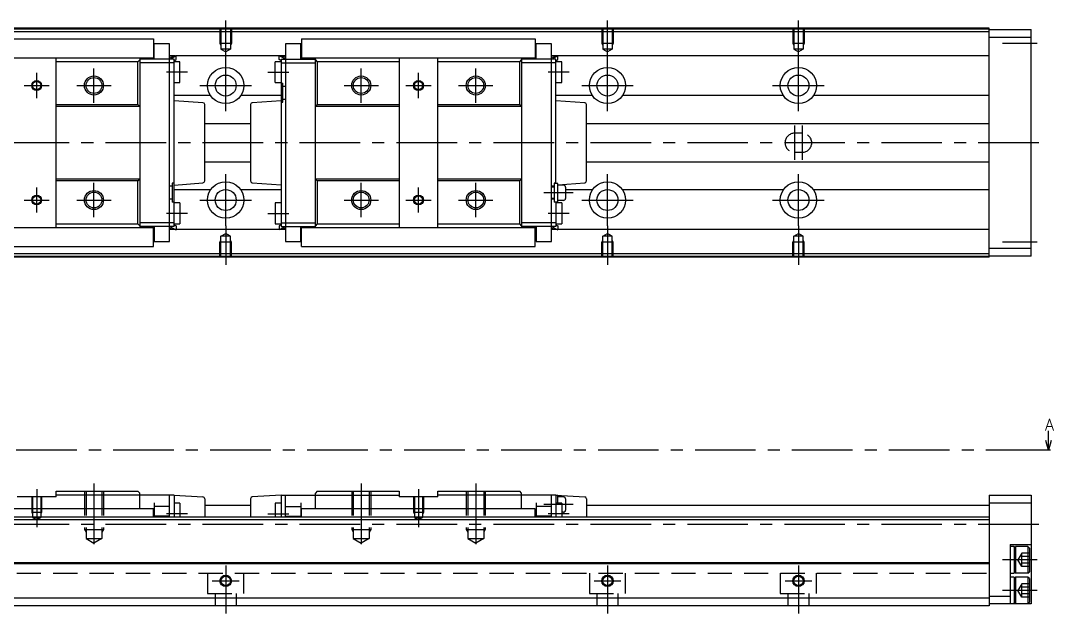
# Model space of a CAD drawing. Extents: x -2 to 802, y -8 to 278.
# Drawn here: x 531.1 to 801.5, y 7 to 162.3 of the extents above; entities that cross this region are included whole.
import ezdxf

# ---------------------------------------------------------------- set-up
doc = ezdxf.new("R2010")
doc.units = 0
doc.header["$LTSCALE"] = 0.5
doc.linetypes.add('CENTER', pattern=[50.8, 31.75, -6.35, 6.35, -6.35])
doc.linetypes.add('DASHED', pattern=[19.05, 12.7, -6.35])
for name, color, linetype in [('MSM_CENTER', 1, 'CENTER'), ('MSM_CONTINUOUS', 7, 'CONTINUOUS'), ('MSM_DASHED', 4, 'DASHED'), ('MSM_NARROW', 5, 'CONTINUOUS'), ('MSM_PART_NUMBER', 7, 'CONTINUOUS')]:
    doc.layers.add(name, color=color, linetype=linetype)
doc.styles.get("Standard").update_dxf_attribs({"font": 'txt.shx', "height": 3, "bigfont": 'bigfont.shx'})

msp = doc.modelspace()

# ---------------------------------------------------------------- linework, layer by layer
at = {"layer": 'MSM_CENTER'}
for p, q in [((584.76, 152.09), (584.76, 162.3)), ((684.76, 152.09), (684.76, 162.3)), ((734.76, 152.09), (734.76, 162.3)), ((797.26, 156.3), (788.26, 156.3)), ((584.76, 138.55), (584.76, 152.05)), ((684.76, 138.55), (684.76, 152.05)), ((734.76, 138.55), (734.76, 152.05)), ((550.26, 140.8), (550.26, 149.8)), ((574.76, 148.8), (569.26, 148.8)), ((595.76, 148.8), (601.26, 148.8)), ((620.26, 140.8), (620.26, 149.8)), ((650.26, 140.8), (650.26, 149.8)), ((674.76, 148.8), (669.26, 148.8)), ((535.26, 142), (535.26, 148.6)), ((635.26, 142), (635.26, 148.6)), ((531.96, 145.3), (538.56, 145.3)), ((545.76, 145.3), (554.76, 145.3)), ((578.01, 145.3), (591.51, 145.3)), ((615.76, 145.3), (624.76, 145.3)), ((631.96, 145.3), (638.56, 145.3)), ((645.76, 145.3), (654.76, 145.3)), ((678.01, 145.3), (691.51, 145.3)), ((728.01, 145.3), (741.51, 145.3)), ((733.76, 134.8), (733.76, 125.8)), ((735.76, 134.8), (735.76, 125.8)), ((797.76, 130.3), (196.26, 130.3)), ((584.76, 108.55), (584.76, 122.05)), ((684.76, 108.55), (684.76, 122.05)), ((734.76, 108.55), (734.76, 122.05)), ((550.26, 110.8), (550.26, 119.8)), ((620.26, 110.8), (620.26, 119.8)), ((650.26, 110.8), (650.26, 119.8)), ((535.26, 112), (535.26, 118.6)), ((635.26, 112), (635.26, 118.6)), ((675.76, 117.2), (668.06, 117.2)), ((531.96, 115.3), (538.56, 115.3)), ((545.76, 115.3), (554.76, 115.3)), ((578.01, 115.3), (591.51, 115.3)), ((615.76, 115.3), (624.76, 115.3)), ((631.96, 115.3), (638.56, 115.3)), ((645.76, 115.3), (654.76, 115.3)), ((678.01, 115.3), (691.51, 115.3)), ((728.01, 115.3), (741.51, 115.3)), ((574.76, 111.8), (569.26, 111.8)), ((595.76, 111.8), (601.26, 111.8)), ((674.76, 111.8), (669.26, 111.8)), ((584.76, 108.51), (584.76, 98.3)), ((684.76, 108.51), (684.76, 98.3)), ((734.76, 108.51), (734.76, 98.3)), ((797.26, 104.3), (788.26, 104.3)), ((799.76, 49.8), (188.76, 49.8)), ((550.26, 41), (550.26, 23.41)), ((620.26, 41), (620.26, 23.41)), ((650.26, 41), (650.26, 23.41)), ((535.26, 39.5), (535.26, 29.54)), ((635.26, 39.5), (635.26, 29.54)), ((675.76, 35.5), (668.06, 35.5)), ((574.76, 33.1), (569.26, 33.1)), ((595.76, 33.1), (601.26, 33.1)), ((674.76, 33.1), (669.26, 33.1)), ((797.76, 30.3), (196.26, 30.3)), ((584.76, 19.5), (584.76, 7)), ((684.76, 19.5), (684.76, 7)), ((734.76, 19.5), (734.76, 7)), ((797.26, 21), (788.26, 21)), ((581.26, 15.5), (588.26, 15.5)), ((681.26, 15.5), (688.26, 15.5)), ((731.26, 15.5), (738.26, 15.5)), ((797.26, 13), (788.26, 13))]:
    msp.add_line(p, q, dxfattribs=at)
at = {"layer": 'MSM_CONTINUOUS'}
for p, q in [((784.76, 160.3), (234.76, 160.3)), ((784.76, 160.1), (234.76, 160.1)), ((784.76, 100.3), (784.76, 160.3)), ((784.76, 160), (795.76, 160)), ((795.76, 100.6), (795.76, 160)), ((784.76, 159.4), (234.76, 159.4)), ((504.66, 157.52), (565.86, 157.52)), ((565.86, 157.52), (565.86, 152.55)), ((604.66, 157.52), (665.86, 157.52)), ((604.66, 157.52), (604.66, 152.55)), ((665.86, 157.52), (665.86, 152.55)), ((784.76, 158), (795.76, 158)), ((570.06, 156.2), (566.06, 156.2)), ((566.06, 152.25), (566.06, 156.2)), ((570.06, 104.4), (570.06, 156.2)), ((604.46, 156.2), (600.46, 156.2)), ((600.46, 156.2), (600.46, 104.4)), ((604.46, 152.25), (604.46, 156.2)), ((670.06, 156.2), (666.06, 156.2)), ((666.06, 152.25), (666.06, 156.2)), ((670.06, 104.4), (670.06, 156.2)), ((504.46, 152.55), (566.06, 152.55)), ((540.36, 108.05), (540.36, 152.55)), ((561.76, 151.55), (540.36, 151.55)), ((561.76, 151.55), (562.26, 152.05)), ((561.76, 140.3), (561.76, 151.55)), ((562.26, 152.55), (562.26, 108.05)), ((571.26, 152.25), (562.26, 152.25)), ((570.06, 152.25), (571.76, 153.1)), ((570.06, 152.68), (571.56, 153.05)), ((571.66, 153.05), (570.06, 153.05)), ((571.26, 108.35), (571.26, 152.25)), ((571.26, 151.8), (571.76, 152.1)), ((572.76, 151.55), (571.26, 151.55)), ((571.76, 152.1), (571.76, 153.1)), ((598.76, 153.05), (571.76, 153.05)), ((572.76, 146.05), (572.76, 151.55)), ((597.76, 146.05), (597.76, 151.55)), ((599.26, 151.55), (597.76, 151.55)), ((600.46, 152.25), (598.76, 153.1)), ((598.76, 152.1), (598.76, 153.1)), ((599.26, 151.8), (598.76, 152.1)), ((600.46, 153.05), (598.86, 153.05)), ((600.46, 152.68), (598.96, 153.05)), ((599.26, 152.25), (608.26, 152.25)), ((599.26, 152.25), (599.26, 108.35)), ((604.46, 152.55), (666.06, 152.55)), ((608.26, 108.05), (608.26, 152.55)), ((608.26, 152.05), (608.76, 151.55)), ((608.76, 151.55), (608.76, 140.3)), ((630.16, 151.55), (608.76, 151.55)), ((630.16, 152.55), (630.16, 108.05)), ((640.36, 108.05), (640.36, 152.55)), ((661.76, 151.55), (640.36, 151.55)), ((661.76, 151.55), (662.26, 152.05)), ((661.76, 140.3), (661.76, 151.55)), ((662.26, 152.55), (662.26, 108.05)), ((671.26, 152.25), (662.26, 152.25)), ((670.06, 152.25), (671.76, 153.1)), ((671.66, 153.05), (670.06, 153.05)), ((670.06, 152.68), (671.56, 153.05)), ((671.26, 119.6), (671.26, 152.25)), ((671.26, 151.8), (671.76, 152.1)), ((672.76, 151.55), (671.26, 151.55)), ((671.76, 152.1), (671.76, 153.1)), ((784.76, 153.05), (671.76, 153.05)), ((672.76, 146.05), (672.76, 151.55)), ((571.26, 151.25), (562.26, 151.25)), ((599.26, 151.25), (608.26, 151.25)), ((671.26, 151.25), (662.26, 151.25)), ((571.26, 146.05), (572.76, 146.05)), ((597.76, 146.05), (599.26, 146.05)), ((599.26, 145.9), (599.76, 145.9)), ((599.76, 140.9), (599.76, 145.9)), ((599.76, 145.1), (600.46, 145.1)), ((671.26, 146.05), (672.76, 146.05)), ((580.81, 142.66), (571.26, 142.66)), ((578.79, 140.8), (571.26, 141.3)), ((599.26, 142.66), (588.71, 142.66)), ((599.26, 141.3), (591.73, 140.8)), ((599.26, 140.9), (599.76, 140.9)), ((599.76, 141.7), (600.46, 141.7)), ((680.81, 142.66), (671.26, 142.66)), ((678.79, 140.8), (671.26, 141.3)), ((730.81, 142.66), (688.71, 142.66)), ((784.76, 142.66), (738.71, 142.66)), ((540.36, 140.3), (561.76, 140.3)), ((562.26, 139.8), (540.36, 139.8)), ((562.26, 139.8), (561.76, 140.3)), ((579.26, 120.3), (579.26, 140.3)), ((591.26, 140.3), (591.26, 120.3)), ((608.76, 140.3), (608.26, 139.8)), ((630.16, 139.8), (608.26, 139.8)), ((608.76, 140.3), (630.16, 140.3)), ((640.36, 140.3), (661.76, 140.3)), ((662.26, 139.8), (640.36, 139.8)), ((662.26, 139.8), (661.76, 140.3)), ((679.26, 120.3), (679.26, 140.3)), ((591.26, 135.3), (579.26, 135.3)), ((784.76, 135.3), (679.26, 135.3)), ((579.26, 125.3), (591.26, 125.3)), ((679.26, 125.3), (784.76, 125.3)), ((562.26, 120.8), (540.36, 120.8)), ((561.76, 120.3), (540.36, 120.3)), ((561.76, 120.3), (562.26, 120.8)), ((561.76, 109.05), (561.76, 120.3)), ((571.26, 119.7), (570.76, 119.7)), ((570.76, 119.7), (570.76, 114.7)), ((571.26, 119.23), (578.8, 119.8)), ((591.73, 119.8), (599.26, 119.3)), ((608.26, 120.8), (608.76, 120.3)), ((630.16, 120.8), (608.26, 120.8)), ((630.16, 120.3), (608.76, 120.3)), ((608.76, 120.3), (608.76, 109.05)), ((662.26, 120.8), (640.36, 120.8)), ((661.76, 120.3), (640.36, 120.3)), ((661.76, 120.3), (662.26, 120.8)), ((661.76, 109.05), (661.76, 120.3)), ((671.26, 119.7), (670.76, 119.7)), ((670.76, 119.7), (670.76, 114.7)), ((671.76, 119.6), (670.76, 119.6)), ((671.76, 119.27), (678.8, 119.8)), ((671.76, 114.8), (671.76, 119.6)), ((673.26, 119.2), (671.76, 119.2)), ((570.76, 118.9), (570.06, 118.9)), ((580.81, 117.94), (571.26, 117.94)), ((599.26, 117.94), (588.71, 117.94)), ((670.76, 118.9), (670.06, 118.9)), ((670.76, 118.7), (670.06, 118.7)), ((673.76, 118.7), (673.76, 115.7)), ((680.81, 117.94), (673.76, 117.94)), ((730.81, 117.94), (688.71, 117.94)), ((784.76, 117.94), (738.71, 117.94)), ((570.76, 115.5), (570.06, 115.5)), ((571.26, 114.7), (570.76, 114.7)), ((572.76, 114.55), (571.26, 114.55)), ((572.76, 114.55), (572.76, 109.05)), ((597.76, 114.55), (597.76, 109.05)), ((599.26, 114.55), (597.76, 114.55)), ((670.76, 115.7), (670.06, 115.7)), ((670.76, 115.5), (670.06, 115.5)), ((670.76, 114.8), (671.76, 114.8)), ((671.26, 114.7), (670.76, 114.7)), ((671.26, 114.8), (671.26, 108.35)), ((672.76, 114.55), (671.26, 114.55)), ((673.26, 115.2), (671.76, 115.2)), ((672.76, 114.55), (672.76, 109.05)), ((540.36, 109.05), (561.76, 109.05)), ((562.26, 108.55), (561.76, 109.05)), ((571.26, 109.35), (562.26, 109.35)), ((571.26, 108.35), (562.26, 108.35)), ((566.06, 108.35), (566.06, 104.4)), ((570.06, 108.35), (571.76, 107.5)), ((571.26, 109.05), (572.76, 109.05)), ((571.26, 108.8), (571.76, 108.5)), ((571.76, 108.5), (571.76, 107.5)), ((597.76, 109.05), (599.26, 109.05)), ((599.26, 108.8), (598.76, 108.5)), ((598.76, 108.5), (598.76, 107.5)), ((600.46, 108.35), (598.76, 107.5)), ((599.26, 109.35), (608.26, 109.35)), ((599.26, 108.35), (608.26, 108.35)), ((604.46, 104.4), (604.46, 108.35)), ((608.76, 109.05), (608.26, 108.55)), ((608.76, 109.05), (630.16, 109.05)), ((640.36, 109.05), (661.76, 109.05)), ((662.26, 108.55), (661.76, 109.05)), ((671.26, 109.35), (662.26, 109.35)), ((671.26, 108.35), (662.26, 108.35)), ((666.06, 108.35), (666.06, 104.4)), ((670.06, 108.35), (671.76, 107.5)), ((671.26, 109.05), (672.76, 109.05)), ((671.26, 108.8), (671.76, 108.5)), ((671.76, 108.5), (671.76, 107.5)), ((566.06, 108.05), (504.46, 108.05)), ((565.86, 103.08), (565.86, 108.05)), ((566.06, 105.55), (565.86, 105.55)), ((570.06, 107.93), (571.56, 107.55)), ((571.66, 107.55), (570.06, 107.55)), ((598.76, 107.55), (571.76, 107.55)), ((600.46, 107.55), (598.86, 107.55)), ((600.46, 107.93), (598.96, 107.55)), ((666.06, 108.05), (604.46, 108.05)), ((604.66, 105.55), (604.46, 105.55)), ((604.66, 103.08), (604.66, 108.05)), ((665.86, 103.08), (665.86, 108.05)), ((666.06, 105.55), (665.86, 105.55)), ((670.06, 107.93), (671.56, 107.55)), ((671.66, 107.55), (670.06, 107.55)), ((784.76, 107.55), (671.76, 107.55)), ((504.66, 103.08), (565.86, 103.08)), ((566.06, 104.4), (570.06, 104.4)), ((600.46, 104.4), (604.46, 104.4)), ((604.66, 103.08), (665.86, 103.08)), ((666.06, 104.4), (670.06, 104.4)), ((784.76, 101.2), (234.76, 101.2)), ((784.76, 100.5), (234.76, 100.5)), ((784.76, 100.3), (234.76, 100.3)), ((795.76, 102.6), (784.76, 102.6)), ((795.76, 100.6), (784.76, 100.6)), ((800.26, 49.8), (800.26, 54.8)), ((800.26, 49.8), (799.59, 52.3)), ((800.93, 52.3), (800.26, 49.8)), ((800.76, 49.8), (799.76, 49.8)), ((540.36, 39), (561.76, 39)), ((540.36, 37.5), (540.36, 39)), ((571.26, 38), (540.36, 38)), ((562.26, 38.5), (561.76, 39)), ((562.26, 34.4), (562.26, 38.5)), ((570.06, 32.2), (570.06, 38)), ((571.26, 38), (571.26, 32.2)), ((571.26, 38), (578.79, 37.53)), ((599.26, 38), (591.73, 37.53)), ((599.26, 38), (630.16, 38)), ((599.26, 38), (599.26, 32.2)), ((600.46, 32.2), (600.46, 38)), ((608.76, 39), (608.26, 38.5)), ((608.26, 34.4), (608.26, 38.5)), ((608.76, 39), (630.16, 39)), ((630.16, 39), (630.16, 37.5)), ((640.36, 39), (661.76, 39)), ((640.36, 37.5), (640.36, 39)), ((671.26, 38), (640.36, 38)), ((662.26, 38.5), (661.76, 39)), ((662.26, 34.4), (662.26, 38.5)), ((670.06, 32.2), (670.06, 38)), ((671.26, 38), (671.26, 32.2)), ((671.26, 38), (678.79, 37.53)), ((671.76, 37.9), (671.26, 37.9)), ((671.76, 35.85), (671.76, 37.9)), ((784.76, 38), (784.76, 9)), ((784.76, 38), (795.76, 38)), ((795.76, 38), (795.76, 9.5)), ((540.36, 37.5), (530.16, 37.5)), ((566.06, 36), (566.06, 32.2)), ((572.76, 35.85), (571.26, 35.85)), ((572.76, 35.85), (572.76, 32.2)), ((579.26, 37.03), (579.26, 32.2)), ((591.26, 35.3), (579.26, 35.3)), ((591.26, 37.03), (591.26, 32.2)), ((597.76, 35.85), (597.76, 32.2)), ((599.26, 35.85), (597.76, 35.85)), ((604.46, 36), (604.46, 32.2)), ((640.36, 37.5), (630.16, 37.5)), ((666.06, 36), (666.06, 32.2)), ((672.76, 35.85), (671.26, 35.85)), ((673.26, 37.5), (671.76, 37.5)), ((672.76, 35.85), (672.76, 32.2)), ((673.76, 37), (673.76, 34)), ((679.26, 37.03), (679.26, 32.2)), ((784.76, 35.3), (679.26, 35.3)), ((784.76, 36), (795.76, 36)), ((565.86, 34.4), (504.66, 34.4)), ((565.86, 32.2), (565.86, 34.4)), ((566.06, 34.1), (565.86, 34.1)), ((566.06, 33.3), (565.86, 33.3)), ((570.06, 35), (566.06, 35)), ((570.06, 32.5), (566.06, 32.5)), ((600.46, 35), (604.46, 35)), ((600.46, 32.5), (604.46, 32.5)), ((604.66, 34.1), (604.46, 34.1)), ((604.66, 33.3), (604.46, 33.3)), ((665.86, 34.4), (604.66, 34.4)), ((604.66, 32.2), (604.66, 34.4)), ((665.86, 32.2), (665.86, 34.4)), ((666.06, 34.1), (665.86, 34.1)), ((666.06, 33.3), (665.86, 33.3)), ((670.06, 35), (666.06, 35)), ((670.06, 32.5), (666.06, 32.5)), ((673.26, 33.5), (672.76, 33.5)), ((784.76, 32.2), (234.76, 32.2)), ((784.76, 31.5), (234.76, 31.5)), ((790.26, 25), (790.26, 9.5)), ((790.26, 25), (795.76, 25)), ((791.26, 24.5), (790.26, 24.5)), ((791.26, 24.5), (791.26, 17.5)), ((791.26, 24.1), (791.66, 24.5)), ((791.66, 24.5), (791.66, 17.5)), ((794.86, 24.5), (791.66, 24.5)), ((794.86, 24.5), (794.86, 17.5)), ((795.26, 24.1), (794.86, 24.5)), ((795.26, 24.1), (795.26, 17.9)), ((784.76, 20.2), (234.76, 20.2)), ((784.76, 20), (234.76, 20)), ((790.26, 17.5), (791.26, 17.5)), ((791.26, 16.5), (790.26, 16.5)), ((791.66, 17.5), (791.26, 17.9)), ((791.26, 16.5), (791.26, 9.5)), ((791.26, 16.1), (791.66, 16.5)), ((794.86, 17.5), (791.66, 17.5)), ((791.66, 16.5), (791.66, 9.5)), ((794.86, 16.5), (791.66, 16.5)), ((794.86, 17.5), (795.26, 17.9)), ((794.86, 16.5), (794.86, 9.5)), ((795.26, 16.1), (794.86, 16.5)), ((795.26, 16.1), (795.26, 9.9)), ((784.76, 11), (234.76, 11)), ((784.76, 11.5), (790.26, 11.5)), ((784.76, 9), (234.76, 9)), ((795.76, 9.5), (784.76, 9.5)), ((791.66, 9.5), (791.26, 9.9)), ((794.86, 9.5), (795.26, 9.9))]:
    msp.add_line(p, q, dxfattribs=at)
for centre, radius in [((584.76, 145.3), 4.75), ((684.76, 145.3), 4.75), ((734.76, 145.3), 4.75), ((535.26, 145.3), 1.06), ((550.26, 145.3), 2.07), ((584.76, 145.3), 2.75), ((620.26, 145.3), 2.07), ((635.26, 145.3), 1.06), ((650.26, 145.3), 2.07), ((684.76, 145.3), 2.75), ((734.76, 145.3), 2.75), ((584.76, 115.3), 4.75), ((684.76, 115.3), 4.75), ((734.76, 115.3), 4.75), ((535.26, 115.3), 1.06), ((550.26, 115.3), 2.07), ((584.76, 115.3), 2.75), ((620.26, 115.3), 2.07), ((635.26, 115.3), 1.06), ((650.26, 115.3), 2.07), ((684.76, 115.3), 2.75), ((734.76, 115.3), 2.75), ((584.76, 15.5), 1.23), ((684.76, 15.5), 1.23), ((734.76, 15.5), 1.23)]:
    msp.add_circle(centre, radius, dxfattribs=at)
for centre, start, end in [((578.76, 140.3), 0, 86.1934), ((591.76, 140.3), 93.8066, 180), ((678.76, 140.3), 0, 86.1934), ((578.76, 120.3), 274.3133, 0), ((591.76, 120.3), 180, 266.1934), ((673.26, 118.7), 0, 90), ((678.76, 120.3), 274.3133, 0), ((673.26, 115.7), 270, 0), ((578.76, 37.03), 0, 86.4237), ((591.76, 37.03), 93.5763, 180), ((673.26, 37), 0, 90), ((678.76, 37.03), 0, 86.4237), ((673.26, 34), 270, 0)]:
    msp.add_arc(centre, 0.5, start, end, dxfattribs=at)
at = {"layer": 'MSM_DASHED'}
for p, q in [((583.26, 160.3), (583.26, 156.3)), ((583.53, 160.3), (583.53, 154.8)), ((585.99, 160.3), (585.99, 154.8)), ((586.26, 160.3), (586.26, 156.3)), ((683.26, 160.3), (683.26, 156.3)), ((683.53, 160.3), (683.53, 154.8)), ((685.99, 160.3), (685.99, 154.8)), ((686.26, 160.3), (686.26, 156.3)), ((733.26, 160.3), (733.26, 156.3)), ((733.53, 160.3), (733.53, 154.8)), ((735.99, 160.3), (735.99, 154.8)), ((736.26, 160.3), (736.26, 156.3)), ((586.26, 156.3), (583.26, 156.3)), ((583.26, 156.3), (583.53, 155.83)), ((585.99, 154.8), (583.53, 154.8)), ((583.53, 154.8), (584.76, 154.09)), ((585.99, 154.8), (584.76, 154.09)), ((586.26, 156.3), (585.99, 155.83)), ((686.26, 156.3), (683.26, 156.3)), ((683.26, 156.3), (683.53, 155.83)), ((685.99, 154.8), (683.53, 154.8)), ((683.53, 154.8), (684.76, 154.09)), ((685.99, 154.8), (684.76, 154.09)), ((686.26, 156.3), (685.99, 155.83)), ((736.26, 156.3), (733.26, 156.3)), ((733.26, 156.3), (733.53, 155.83)), ((733.53, 154.8), (734.76, 154.09)), ((735.99, 154.8), (733.53, 154.8)), ((735.99, 154.8), (734.76, 154.09)), ((736.26, 156.3), (735.99, 155.83)), ((735.76, 132.8), (733.76, 132.8)), ((733.76, 127.8), (735.76, 127.8)), ((583.53, 105.8), (584.76, 106.51)), ((585.99, 105.8), (583.53, 105.8)), ((583.53, 100.3), (583.53, 105.8)), ((585.99, 105.8), (584.76, 106.51)), ((585.99, 100.3), (585.99, 105.8)), ((683.53, 105.8), (684.76, 106.51)), ((683.53, 100.3), (683.53, 105.8)), ((685.99, 105.8), (683.53, 105.8)), ((685.99, 105.8), (684.76, 106.51)), ((685.99, 100.3), (685.99, 105.8)), ((733.53, 105.8), (734.76, 106.51)), ((733.53, 100.3), (733.53, 105.8)), ((735.99, 105.8), (733.53, 105.8)), ((735.99, 105.8), (734.76, 106.51)), ((735.99, 100.3), (735.99, 105.8)), ((583.26, 104.3), (583.53, 104.77)), ((586.26, 104.3), (583.26, 104.3)), ((583.26, 100.3), (583.26, 104.3)), ((586.26, 104.3), (585.99, 104.77)), ((586.26, 100.3), (586.26, 104.3)), ((683.26, 104.3), (683.53, 104.77)), ((686.26, 104.3), (683.26, 104.3)), ((683.26, 100.3), (683.26, 104.3)), ((686.26, 104.3), (685.99, 104.77)), ((686.26, 100.3), (686.26, 104.3)), ((733.26, 104.3), (733.53, 104.77)), ((733.26, 100.3), (733.26, 104.3)), ((736.26, 104.3), (733.26, 104.3)), ((736.26, 104.3), (735.99, 104.77)), ((736.26, 100.3), (736.26, 104.3)), ((547.76, 39), (547.76, 29)), ((548.19, 39), (548.19, 26.6)), ((552.33, 39), (552.33, 26.6)), ((552.76, 39), (552.76, 29)), ((617.76, 39), (617.76, 29)), ((618.19, 39), (618.19, 26.6)), ((622.33, 39), (622.33, 26.6)), ((622.76, 39), (622.76, 29)), ((647.76, 39), (647.76, 29)), ((648.19, 39), (648.19, 26.6)), ((652.33, 39), (652.33, 26.6)), ((652.76, 39), (652.76, 29)), ((533.96, 37.5), (533.96, 33.5)), ((534.2, 37.5), (534.2, 32.15)), ((536.32, 37.5), (536.32, 32.15)), ((536.56, 37.5), (536.56, 33.5)), ((633.96, 37.5), (633.96, 33.5)), ((634.2, 37.5), (634.2, 32.15)), ((636.32, 37.5), (636.32, 32.15)), ((636.56, 37.5), (636.56, 33.5)), ((533.96, 33.5), (534.2, 33.08)), ((533.96, 33.5), (536.56, 33.5)), ((536.56, 33.5), (536.32, 33.08)), ((633.96, 33.5), (636.56, 33.5)), ((633.96, 33.5), (634.2, 33.08)), ((636.56, 33.5), (636.32, 33.08)), ((534.2, 32.15), (536.32, 32.15)), ((534.2, 32.15), (535.26, 31.54)), ((536.32, 32.15), (535.26, 31.54)), ((634.2, 32.15), (636.32, 32.15)), ((634.2, 32.15), (635.26, 31.54)), ((636.32, 32.15), (635.26, 31.54)), ((547.76, 29), (552.76, 29)), ((547.76, 29), (548.19, 28.25)), ((552.76, 29), (552.33, 28.25)), ((617.76, 29), (622.76, 29)), ((617.76, 29), (618.19, 28.25)), ((622.76, 29), (622.33, 28.25)), ((647.76, 29), (652.76, 29)), ((647.76, 29), (648.19, 28.25)), ((652.76, 29), (652.33, 28.25)), ((548.19, 26.6), (552.33, 26.6)), ((548.19, 26.6), (550.26, 25.41)), ((552.33, 26.6), (550.26, 25.41)), ((618.19, 26.6), (622.33, 26.6)), ((618.19, 26.6), (620.26, 25.41)), ((622.33, 26.6), (620.26, 25.41)), ((648.19, 26.6), (652.33, 26.6)), ((648.19, 26.6), (650.26, 25.41)), ((652.33, 26.6), (650.26, 25.41)), ((793.26, 22.73), (792.26, 21)), ((795.26, 22.73), (793.26, 22.73)), ((793.26, 19.27), (793.26, 22.73)), ((795.26, 21.87), (793.26, 21.87)), ((793.26, 19.27), (792.26, 21)), ((795.26, 20.13), (793.26, 20.13)), ((795.26, 19.27), (793.26, 19.27)), ((234.76, 17.5), (784.76, 17.5)), ((580.01, 17.5), (580.01, 12.2)), ((589.51, 12.2), (589.51, 17.5)), ((680.01, 17.5), (680.01, 12.2)), ((689.51, 12.2), (689.51, 17.5)), ((730.01, 17.5), (730.01, 12.2)), ((739.51, 12.2), (739.51, 17.5)), ((793.26, 14.73), (792.26, 13)), ((795.26, 14.73), (793.26, 14.73)), ((793.26, 11.27), (793.26, 14.73)), ((795.26, 13.87), (793.26, 13.87)), ((580.01, 12.2), (589.51, 12.2)), ((582.01, 12.2), (582.01, 9)), ((587.51, 12.2), (587.51, 9)), ((680.01, 12.2), (689.51, 12.2)), ((682.01, 12.2), (682.01, 9)), ((687.51, 12.2), (687.51, 9)), ((730.01, 12.2), (739.51, 12.2)), ((732.01, 12.2), (732.01, 9)), ((737.51, 12.2), (737.51, 9)), ((793.26, 11.27), (792.26, 13)), ((795.26, 12.13), (793.26, 12.13)), ((795.26, 11.27), (793.26, 11.27))]:
    msp.add_line(p, q, dxfattribs=at)
for centre, start, end in [((733.76, 130.3), 90, 270), ((735.76, 130.3), 270, 90)]:
    msp.add_arc(centre, 2.5, start, end, dxfattribs=at)
at = {"layer": 'MSM_NARROW'}
for centre, radius in [((535.26, 145.3), 1.3), ((550.26, 145.3), 2.5), ((620.26, 145.3), 2.5), ((635.26, 145.3), 1.3), ((650.26, 145.3), 2.5), ((535.26, 115.3), 1.3), ((550.26, 115.3), 2.5), ((620.26, 115.3), 2.5), ((635.26, 115.3), 1.3), ((650.26, 115.3), 2.5), ((584.76, 15.5), 1.5), ((684.76, 15.5), 1.5), ((734.76, 15.5), 1.5)]:
    msp.add_circle(centre, radius, dxfattribs=at)

# ---------------------------------------------------------------- texts
at = {"layer": 'MSM_PART_NUMBER'}
msp.add_text('A', height=3, dxfattribs=at).set_placement((799.35, 54.93))

doc.saveas('drawing.dxf')
